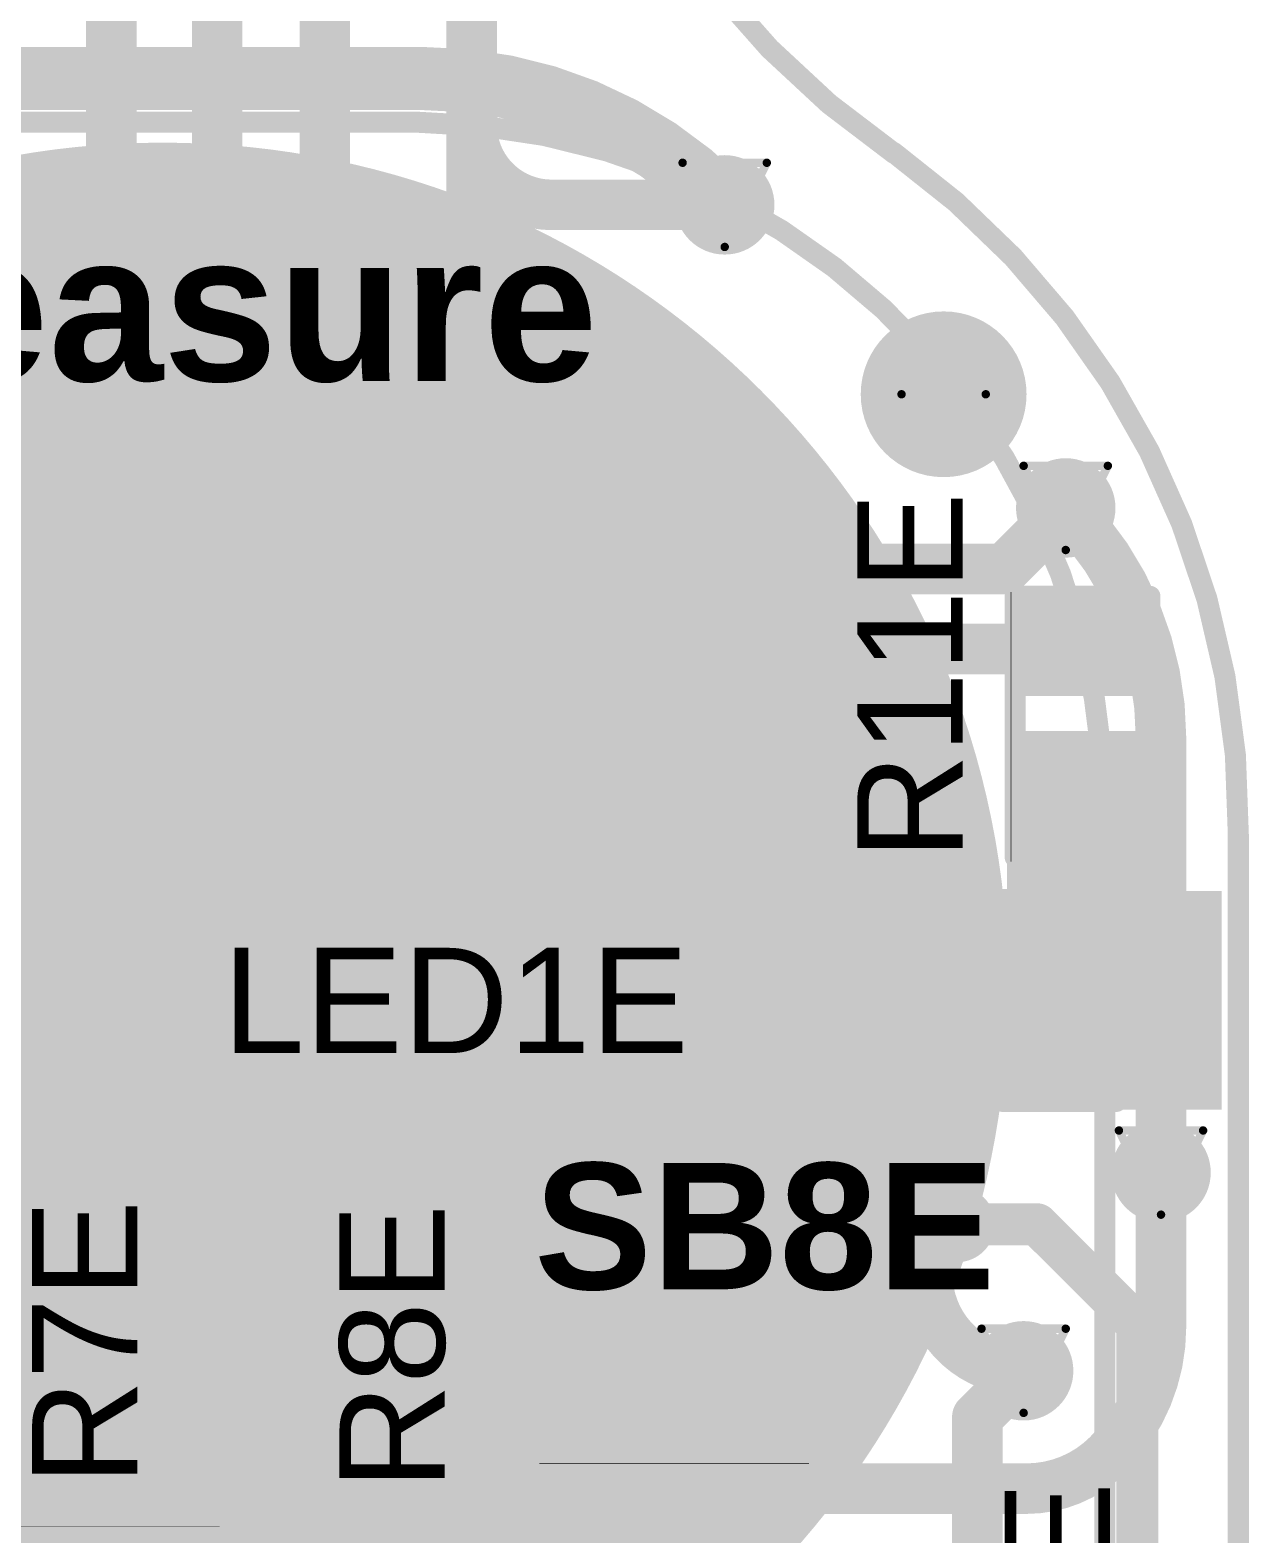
# Model space of a CAD drawing. Header units: inches. Extents: x -3.9 to 9.5, y -7 to 2.6.
# Drawn here: x 2.0795 to 2.369, y -4.5895 to -4.2323 of the extents above; entities that cross this region are included whole.
import ezdxf

# ---------------------------------------------------------------- set-up
doc = ezdxf.new("R2010")
doc.units = ezdxf.units.IN
doc.header["$MEASUREMENT"] = 0
for name, color, linetype in [('Board Outline', 216, 'Continuous'), ('Bottom Layer', 5, 'Continuous'), ('Bottom Overlay', 54, 'Continuous'), ('Bottom Paste', 16, 'Continuous'), ('Bottom Solder', 6, 'Continuous'), ('Drill Drawing', 1, 'Continuous'), ('Pad Holes', 156, 'Continuous'), ('Top Layer', 1, 'Continuous'), ('Top Overlay', 2, 'Continuous'), ('Top Paste', 8, 'Continuous'), ('Top Solder', 216, 'Continuous'), ('Via Holes', 16, 'Continuous')]:
    doc.layers.add(name, color=color, linetype=linetype)
doc.styles.add('Arial', font='', dxfattribs={"height": 0.2})
doc.styles.add('Arial_Bold', font='', dxfattribs={"height": 0.2})
doc.styles.get('Arial').set_extended_font_data('Arial')
doc.styles.get('Arial_Bold').set_extended_font_data('Arial', bold=True)

# ---------------------------------------------------------------- blocks, each defined once
blk = doc.blocks.new('S______B______0402_51')
at = {"layer": 'Top Layer'}
for points in [[(-0.0275, -0.0125), (-0.0275, 0.0125), (-0.0095, 0.0125), (-0.0095, -0.0125)], [(0.0095, -0.0125), (0.0095, 0.0125), (0.0275, 0.0125), (0.0275, -0.0125)]]:
    blk.add_hatch(color=1, dxfattribs=at).paths.add_polyline_path(points)
at = {"layer": 'Top Paste'}
for points in [[(-0.0275, -0.0125), (-0.0275, 0.0125), (-0.0095, 0.0125), (-0.0095, -0.0125)], [(0.0095, -0.0125), (0.0095, 0.0125), (0.0275, 0.0125), (0.0275, -0.0125)]]:
    blk.add_hatch(color=8, dxfattribs=at).paths.add_polyline_path(points)
at = {"layer": 'Top Solder'}
for points in [[(-0.02967, -0.01467), (-0.02967, 0.01467), (-0.00733, 0.01467), (-0.00733, -0.01467)], [(0.00733, -0.01467), (0.00733, 0.01467), (0.02967, 0.01467), (0.02967, -0.01467)]]:
    blk.add_hatch(color=216, dxfattribs=at).paths.add_polyline_path(points)
at = {"layer": 'Top Overlay'}
for points in [[(-0.031, -0.016, 0.005, 0.005, 0), (-0.031, 0.016, 0.005, 0.005, 0)], [(-0.031, 0.016, 0.005, 0.005, 0), (0.031, 0.016, 0.005, 0.005, 0)], [(0.031, -0.016, 0.005, 0.005, 0), (0.031, 0.016, 0.005, 0.005, 0)], [(-0.031, -0.016, 0.005, 0.005, 0), (0.031, -0.016, 0.005, 0.005, 0)], [(-0.032, -0.017, 0.000127, 0.000127, 0), (0.032, -0.017, 0.000127, 0.000127, 0)]]:
    blk.add_lwpolyline(points, format="xyseb", dxfattribs=at)
for points in [[(-0.03225, 0.016, 0.0025, 0.0025, 1), (-0.02975, 0.016, 0.0025, 0.0025, 1)], [(-0.03225, 0.016, 0.0025, 0.0025, 1), (-0.02975, 0.016, 0.0025, 0.0025, 1)], [(0.02975, 0.016, 0.0025, 0.0025, 1), (0.03225, 0.016, 0.0025, 0.0025, 1)], [(0.02975, 0.016, 0.0025, 0.0025, 1), (0.03225, 0.016, 0.0025, 0.0025, 1)], [(-0.03225, -0.016, 0.0025, 0.0025, 1), (-0.02975, -0.016, 0.0025, 0.0025, 1)], [(-0.03225, -0.016, 0.0025, 0.0025, 1), (-0.02975, -0.016, 0.0025, 0.0025, 1)], [(0.02975, -0.016, 0.0025, 0.0025, 1), (0.03225, -0.016, 0.0025, 0.0025, 1)], [(0.02975, -0.016, 0.0025, 0.0025, 1), (0.03225, -0.016, 0.0025, 0.0025, 1)], [(-0.03203, -0.017, 0.0000635, 0.0000635, 1), (-0.03197, -0.017, 0.0000635, 0.0000635, 1)], [(0.03197, -0.017, 0.0000635, 0.0000635, 1), (0.03203, -0.017, 0.0000635, 0.0000635, 1)]]:
    blk.add_lwpolyline(points, format="xyseb", close=True, dxfattribs=at)
blk = doc.blocks.new('R___0402_107')
at = {"layer": 'Top Layer'}
for points in [[(-0.0275, -0.0125), (-0.0275, 0.0125), (-0.0095, 0.0125), (-0.0095, -0.0125)], [(0.0095, -0.0125), (0.0095, 0.0125), (0.0275, 0.0125), (0.0275, -0.0125)]]:
    blk.add_hatch(color=1, dxfattribs=at).paths.add_polyline_path(points)
at = {"layer": 'Top Paste'}
for points in [[(-0.0275, -0.0125), (-0.0275, 0.0125), (-0.0095, 0.0125), (-0.0095, -0.0125)], [(0.0095, -0.0125), (0.0095, 0.0125), (0.0275, 0.0125), (0.0275, -0.0125)]]:
    blk.add_hatch(color=8, dxfattribs=at).paths.add_polyline_path(points)
at = {"layer": 'Top Solder'}
for points in [[(-0.02967, -0.01467), (-0.02967, 0.01467), (-0.00733, 0.01467), (-0.00733, -0.01467)], [(0.00733, -0.01467), (0.00733, 0.01467), (0.02967, 0.01467), (0.02967, -0.01467)]]:
    blk.add_hatch(color=216, dxfattribs=at).paths.add_polyline_path(points)
at = {"layer": 'Top Overlay'}
for points in [[(-0.031, -0.016, 0.005, 0.005, 0), (-0.031, 0.016, 0.005, 0.005, 0)], [(0.031, 0.016, 0.005, 0.005, 0), (-0.031, 0.016, 0.005, 0.005, 0)], [(0.031, -0.016, 0.005, 0.005, 0), (0.031, 0.016, 0.005, 0.005, 0)], [(0.031, -0.016, 0.005, 0.005, 0), (-0.031, -0.016, 0.005, 0.005, 0)], [(0.032, -0.017, 0.000127, 0.000127, 0), (-0.032, -0.017, 0.000127, 0.000127, 0)]]:
    blk.add_lwpolyline(points, format="xyseb", dxfattribs=at)
for points in [[(-0.03225, 0.016, 0.0025, 0.0025, 1), (-0.02975, 0.016, 0.0025, 0.0025, 1)], [(-0.03225, 0.016, 0.0025, 0.0025, 1), (-0.02975, 0.016, 0.0025, 0.0025, 1)], [(0.02975, 0.016, 0.0025, 0.0025, 1), (0.03225, 0.016, 0.0025, 0.0025, 1)], [(0.02975, 0.016, 0.0025, 0.0025, 1), (0.03225, 0.016, 0.0025, 0.0025, 1)], [(-0.03225, -0.016, 0.0025, 0.0025, 1), (-0.02975, -0.016, 0.0025, 0.0025, 1)], [(-0.03225, -0.016, 0.0025, 0.0025, 1), (-0.02975, -0.016, 0.0025, 0.0025, 1)], [(0.02975, -0.016, 0.0025, 0.0025, 1), (0.03225, -0.016, 0.0025, 0.0025, 1)], [(0.02975, -0.016, 0.0025, 0.0025, 1), (0.03225, -0.016, 0.0025, 0.0025, 1)], [(-0.03203, -0.017, 0.0000635, 0.0000635, 1), (-0.03197, -0.017, 0.0000635, 0.0000635, 1)], [(0.03197, -0.017, 0.0000635, 0.0000635, 1), (0.03203, -0.017, 0.0000635, 0.0000635, 1)]]:
    blk.add_lwpolyline(points, format="xyseb", close=True, dxfattribs=at)
blk = doc.blocks.new('R__0402_128')
at = {"layer": 'Top Layer'}
for points in [[(-0.0275, -0.0125), (-0.0275, 0.0125), (-0.0095, 0.0125), (-0.0095, -0.0125)], [(0.0095, -0.0125), (0.0095, 0.0125), (0.0275, 0.0125), (0.0275, -0.0125)]]:
    blk.add_hatch(color=1, dxfattribs=at).paths.add_polyline_path(points)
at = {"layer": 'Top Paste'}
for points in [[(-0.0275, -0.0125), (-0.0275, 0.0125), (-0.0095, 0.0125), (-0.0095, -0.0125)], [(0.0095, -0.0125), (0.0095, 0.0125), (0.0275, 0.0125), (0.0275, -0.0125)]]:
    blk.add_hatch(color=8, dxfattribs=at).paths.add_polyline_path(points)
at = {"layer": 'Top Solder'}
for points in [[(-0.0315, -0.0165), (-0.0315, 0.0165), (-0.0055, 0.0165), (-0.0055, -0.0165)], [(0.0055, -0.0165), (0.0055, 0.0165), (0.0315, 0.0165), (0.0315, -0.0165)]]:
    blk.add_hatch(color=216, dxfattribs=at).paths.add_polyline_path(points)
at = {"layer": 'Top Overlay'}
for points in [[(-0.031, -0.016, 0.005, 0.005, 0), (-0.031, 0.016, 0.005, 0.005, 0)], [(-0.031, 0.016, 0.005, 0.005, 0), (0.031, 0.016, 0.005, 0.005, 0)], [(0.031, -0.016, 0.005, 0.005, 0), (0.031, 0.016, 0.005, 0.005, 0)], [(-0.031, -0.016, 0.005, 0.005, 0), (0.031, -0.016, 0.005, 0.005, 0)], [(-0.032, -0.017, 0.000127, 0.000127, 0), (0.032, -0.017, 0.000127, 0.000127, 0)]]:
    blk.add_lwpolyline(points, format="xyseb", dxfattribs=at)
for points in [[(-0.03225, 0.016, 0.0025, 0.0025, 1), (-0.02975, 0.016, 0.0025, 0.0025, 1)], [(-0.03225, 0.016, 0.0025, 0.0025, 1), (-0.02975, 0.016, 0.0025, 0.0025, 1)], [(0.02975, 0.016, 0.0025, 0.0025, 1), (0.03225, 0.016, 0.0025, 0.0025, 1)], [(0.02975, 0.016, 0.0025, 0.0025, 1), (0.03225, 0.016, 0.0025, 0.0025, 1)], [(-0.03225, -0.016, 0.0025, 0.0025, 1), (-0.02975, -0.016, 0.0025, 0.0025, 1)], [(-0.03225, -0.016, 0.0025, 0.0025, 1), (-0.02975, -0.016, 0.0025, 0.0025, 1)], [(0.02975, -0.016, 0.0025, 0.0025, 1), (0.03225, -0.016, 0.0025, 0.0025, 1)], [(0.02975, -0.016, 0.0025, 0.0025, 1), (0.03225, -0.016, 0.0025, 0.0025, 1)], [(-0.03203, -0.017, 0.0000635, 0.0000635, 1), (-0.03197, -0.017, 0.0000635, 0.0000635, 1)], [(0.03197, -0.017, 0.0000635, 0.0000635, 1), (0.03203, -0.017, 0.0000635, 0.0000635, 1)]]:
    blk.add_lwpolyline(points, format="xyseb", close=True, dxfattribs=at)
blk = doc.blocks.new('R__0402_135')
at = {"layer": 'Top Layer'}
for points in [[(-0.0275, -0.0125), (-0.0275, 0.0125), (-0.0095, 0.0125), (-0.0095, -0.0125)], [(0.0095, -0.0125), (0.0095, 0.0125), (0.0275, 0.0125), (0.0275, -0.0125)]]:
    blk.add_hatch(color=1, dxfattribs=at).paths.add_polyline_path(points)
at = {"layer": 'Top Paste'}
for points in [[(-0.0275, -0.0125), (-0.0275, 0.0125), (-0.0095, 0.0125), (-0.0095, -0.0125)], [(0.0095, -0.0125), (0.0095, 0.0125), (0.0275, 0.0125), (0.0275, -0.0125)]]:
    blk.add_hatch(color=8, dxfattribs=at).paths.add_polyline_path(points)
at = {"layer": 'Top Solder'}
for points in [[(-0.0315, -0.0165), (-0.0315, 0.0165), (-0.0055, 0.0165), (-0.0055, -0.0165)], [(0.0055, -0.0165), (0.0055, 0.0165), (0.0315, 0.0165), (0.0315, -0.0165)]]:
    blk.add_hatch(color=216, dxfattribs=at).paths.add_polyline_path(points)
at = {"layer": 'Top Overlay'}
for points in [[(-0.031, 0.016, 0.005, 0.005, 0), (-0.031, -0.016, 0.005, 0.005, 0)], [(0.031, 0.016, 0.005, 0.005, 0), (-0.031, 0.016, 0.005, 0.005, 0)], [(0.031, 0.016, 0.005, 0.005, 0), (0.031, -0.016, 0.005, 0.005, 0)], [(0.031, -0.016, 0.005, 0.005, 0), (-0.031, -0.016, 0.005, 0.005, 0)], [(0.032, -0.017, 0.000127, 0.000127, 0), (-0.032, -0.017, 0.000127, 0.000127, 0)]]:
    blk.add_lwpolyline(points, format="xyseb", dxfattribs=at)
for points in [[(-0.03225, 0.016, 0.0025, 0.0025, 1), (-0.02975, 0.016, 0.0025, 0.0025, 1)], [(-0.03225, 0.016, 0.0025, 0.0025, 1), (-0.02975, 0.016, 0.0025, 0.0025, 1)], [(0.02975, 0.016, 0.0025, 0.0025, 1), (0.03225, 0.016, 0.0025, 0.0025, 1)], [(0.02975, 0.016, 0.0025, 0.0025, 1), (0.03225, 0.016, 0.0025, 0.0025, 1)], [(-0.03225, -0.016, 0.0025, 0.0025, 1), (-0.02975, -0.016, 0.0025, 0.0025, 1)], [(-0.03225, -0.016, 0.0025, 0.0025, 1), (-0.02975, -0.016, 0.0025, 0.0025, 1)], [(0.02975, -0.016, 0.0025, 0.0025, 1), (0.03225, -0.016, 0.0025, 0.0025, 1)], [(0.02975, -0.016, 0.0025, 0.0025, 1), (0.03225, -0.016, 0.0025, 0.0025, 1)], [(-0.03203, -0.017, 0.0000635, 0.0000635, 1), (-0.03197, -0.017, 0.0000635, 0.0000635, 1)], [(0.03197, -0.017, 0.0000635, 0.0000635, 1), (0.03203, -0.017, 0.0000635, 0.0000635, 1)]]:
    blk.add_lwpolyline(points, format="xyseb", close=True, dxfattribs=at)
blk = doc.blocks.new('_EMG________B_198')
at = {"layer": 'Bottom Layer'}
h = blk.add_hatch(color=5, dxfattribs=at)
edge = h.paths.add_edge_path()
edge.add_arc((0, 0.3932), 0.19685, 0, 360)
at = {"layer": 'Bottom Paste'}
h = blk.add_hatch(color=16, dxfattribs=at)
edge = h.paths.add_edge_path()
edge.add_arc((0, 0.3932), 0.19685, 0, 360)
at = {"layer": 'Bottom Solder'}
h = blk.add_hatch(color=6, dxfattribs=at)
edge = h.paths.add_edge_path()
edge.add_arc((0, 0.3932), 0.20085, 0, 360)
at = {"layer": 'Bottom Overlay'}
for points in [[(-0.06026, 0.59892, 0.005, 0.005, 0), (0.06026, 0.59892, 0.005, 0.005, 0)], [(0.06026, 0.59892, 0.005, 0.005, -0.414214), (0.22375, 0.43172, 0.005, 0.005, 0)], [(0.22375, -0.43172, 0.005, 0.005, 0), (0.22375, 0.43172, 0.005, 0.005, 0)]]:
    blk.add_lwpolyline(points, format="xyseb", dxfattribs=at)
for points in [[(0.05901, 0.59892, 0.0025, 0.0025, 1), (0.06151, 0.59892, 0.0025, 0.0025, 1)], [(0.05901, 0.59892, 0.0025, 0.0025, 1), (0.06151, 0.59892, 0.0025, 0.0025, 1)], [(0.2225, 0.43172, 0.0025, 0.0025, 1), (0.225, 0.43172, 0.0025, 0.0025, 1)], [(0.2225, 0.43172, 0.0025, 0.0025, 1), (0.225, 0.43172, 0.0025, 0.0025, 1)]]:
    blk.add_lwpolyline(points, format="xyseb", close=True, dxfattribs=at)
blk = doc.blocks.new('LED_0603_205')
at = {"layer": 'Top Layer'}
for points in [[(-0.03937, 0.01969), (-0.01969, 0.01969), (-0.01969, -0.01969), (-0.03937, -0.01969)], [(0.01969, 0.01969), (0.03937, 0.01969), (0.03937, -0.01969), (0.01969, -0.01969)]]:
    blk.add_hatch(color=1, dxfattribs=at).paths.add_polyline_path(points)
at = {"layer": 'Top Overlay'}
blk.add_hatch(color=2, dxfattribs=at).paths.add_polyline_path([(0.044, -0.026), (0.069, -0.026), (0.069, 0.026), (0.044, 0.026)])
at = {"layer": 'Top Paste'}
for points in [[(-0.03937, 0.01969), (-0.01969, 0.01969), (-0.01969, -0.01969), (-0.03937, -0.01969)], [(0.01969, 0.01969), (0.03937, 0.01969), (0.03937, -0.01969), (0.01969, -0.01969)]]:
    blk.add_hatch(color=8, dxfattribs=at).paths.add_polyline_path(points)
at = {"layer": 'Top Solder'}
for points in [[(-0.04337, 0.02369), (-0.01569, 0.02369), (-0.01569, -0.02369), (-0.04337, -0.02369)], [(0.01569, 0.02369), (0.04337, 0.02369), (0.04337, -0.02369), (0.01569, -0.02369)]]:
    blk.add_hatch(color=216, dxfattribs=at).paths.add_polyline_path(points)
at = {"layer": 'Top Overlay'}
for points in [[(-0.044, 0.024, 0.005, 0.005, 0), (-0.017, 0.024, 0.005, 0.005, 0)], [(-0.044, -0.024, 0.005, 0.005, 0), (-0.044, 0.024, 0.005, 0.005, 0)], [(0.017, 0.024, 0.005, 0.005, 0), (0.044, 0.024, 0.005, 0.005, 0)], [(0.044, -0.024, 0.005, 0.005, 0), (0.044, 0.024, 0.005, 0.005, 0)], [(-0.044, -0.024, 0.005, 0.005, 0), (-0.017, -0.024, 0.005, 0.005, 0)], [(0.017, -0.024, 0.005, 0.005, 0), (0.044, -0.024, 0.005, 0.005, 0)]]:
    blk.add_lwpolyline(points, format="xyseb", dxfattribs=at)
for points in [[(-0.04525, 0.024, 0.0025, 0.0025, 1), (-0.04275, 0.024, 0.0025, 0.0025, 1)], [(-0.04525, 0.024, 0.0025, 0.0025, 1), (-0.04275, 0.024, 0.0025, 0.0025, 1)], [(-0.01825, 0.024, 0.0025, 0.0025, 1), (-0.01575, 0.024, 0.0025, 0.0025, 1)], [(0.01575, 0.024, 0.0025, 0.0025, 1), (0.01825, 0.024, 0.0025, 0.0025, 1)], [(0.04275, 0.024, 0.0025, 0.0025, 1), (0.04525, 0.024, 0.0025, 0.0025, 1)], [(0.04275, 0.024, 0.0025, 0.0025, 1), (0.04525, 0.024, 0.0025, 0.0025, 1)], [(-0.04525, -0.024, 0.0025, 0.0025, 1), (-0.04275, -0.024, 0.0025, 0.0025, 1)], [(-0.04525, -0.024, 0.0025, 0.0025, 1), (-0.04275, -0.024, 0.0025, 0.0025, 1)], [(-0.01825, -0.024, 0.0025, 0.0025, 1), (-0.01575, -0.024, 0.0025, 0.0025, 1)], [(0.01575, -0.024, 0.0025, 0.0025, 1), (0.01825, -0.024, 0.0025, 0.0025, 1)], [(0.04275, -0.024, 0.0025, 0.0025, 1), (0.04525, -0.024, 0.0025, 0.0025, 1)], [(0.04275, -0.024, 0.0025, 0.0025, 1), (0.04525, -0.024, 0.0025, 0.0025, 1)]]:
    blk.add_lwpolyline(points, format="xyseb", close=True, dxfattribs=at)

msp = doc.modelspace()

# ---------------------------------------------------------------- hatches: boundary and pattern name
at = {"layer": 'Bottom Layer'}
h = msp.add_hatch(color=5, dxfattribs=at)
edge = h.paths.add_edge_path()
edge.add_arc((2.24452, -4.27378), 0.01181, 0, 360)
h = msp.add_hatch(color=5, dxfattribs=at)
edge = h.paths.add_edge_path()
edge.add_arc((2.32552, -4.34578), 0.01181, 0, 360)
h = msp.add_hatch(color=5, dxfattribs=at)
edge = h.paths.add_edge_path()
edge.add_arc((2.34815, -4.50369), 0.01181, 0, 360)
h = msp.add_hatch(color=5, dxfattribs=at)
edge = h.paths.add_edge_path()
edge.add_arc((2.31552, -4.55078), 0.01181, 0, 360)
at = {"layer": 'Bottom Solder'}
h = msp.add_hatch(color=6, dxfattribs=at)
edge = h.paths.add_edge_path()
edge.add_arc((2.29652, -4.31878), 0.004, 0, 360)
at = {"layer": 'Pad Holes'}
h = msp.add_hatch(color=7, dxfattribs=at)
edge = h.paths.add_edge_path()
edge.add_arc((2.29652, -4.31878), 0.01969, 0, 360)
at = {"layer": 'Top Layer'}
h = msp.add_hatch(color=1, dxfattribs=at)
edge = h.paths.add_edge_path()
edge.add_arc((2.24452, -4.27378), 0.01181, 0, 360)
h = msp.add_hatch(color=1, dxfattribs=at)
edge = h.paths.add_edge_path()
edge.add_arc((2.32552, -4.34578), 0.01181, 0, 360)
for points in [[(2.31154, -4.48678), (2.34254, -4.48678), (2.34254, -4.39878), (2.31154, -4.39878)], [(2.24052, -4.58478), (2.27452, -4.58478), (2.27452, -4.44278), (2.24052, -4.44278)], [(2.10054, -4.61778), (2.15654, -4.61778), (2.15654, -4.57178), (2.10054, -4.57178)]]:
    msp.add_hatch(color=1, dxfattribs=at).paths.add_polyline_path(points)
h = msp.add_hatch(color=1, dxfattribs=at)
edge = h.paths.add_edge_path()
edge.add_arc((2.34815, -4.50369), 0.01181, 0, 360)
h = msp.add_hatch(color=1, dxfattribs=at)
edge = h.paths.add_edge_path()
edge.add_arc((2.31552, -4.55078), 0.01181, 0, 360)
at = {"layer": 'Top Solder'}
h = msp.add_hatch(color=216, dxfattribs=at)
edge = h.paths.add_edge_path()
edge.add_arc((2.29652, -4.31878), 0.004, 0, 360)
at = {"layer": 'Via Holes'}
h = msp.add_hatch(color=7, dxfattribs=at)
edge = h.paths.add_edge_path()
edge.add_arc((2.24452, -4.27378), 0.00591, 0, 360)
h = msp.add_hatch(color=7, dxfattribs=at)
edge = h.paths.add_edge_path()
edge.add_arc((2.32552, -4.34578), 0.00591, 0, 360)
h = msp.add_hatch(color=7, dxfattribs=at)
edge = h.paths.add_edge_path()
edge.add_arc((2.34815, -4.50369), 0.00591, 0, 360)
h = msp.add_hatch(color=7, dxfattribs=at)
edge = h.paths.add_edge_path()
edge.add_arc((2.31552, -4.55078), 0.00591, 0, 360)

# ---------------------------------------------------------------- linework, layer by layer
at = {"layer": 'Board Outline'}
for points in [[(2.28466, -4.26147, 0.005, 0.005, -0.250069), (2.19928, -4.09701, 0.005, 0.005, 0)], [(2.28471, -4.26139, 0.005, 0.005, -0.244175), (2.36651, -4.42333, 0.005, 0.005, 0)], [(2.36651, -4.42332, 0.005, 0.005, 0), (2.36652, -5.28379, 0.005, 0.005, 0)]]:
    msp.add_lwpolyline(points, format="xyseb", dxfattribs=at)
for points in [[(2.28341, -4.26147, 0.0025, 0.0025, 1), (2.28591, -4.26147, 0.0025, 0.0025, 1)], [(2.28346, -4.26139, 0.0025, 0.0025, 1), (2.28596, -4.26139, 0.0025, 0.0025, 1)], [(2.36526, -4.42332, 0.0025, 0.0025, 1), (2.36776, -4.42332, 0.0025, 0.0025, 1)], [(2.36526, -4.42333, 0.0025, 0.0025, 1), (2.36776, -4.42333, 0.0025, 0.0025, 1)]]:
    msp.add_lwpolyline(points, format="xyseb", close=True, dxfattribs=at)
at = {"layer": 'Bottom Layer'}
for points in [[(2.01956, -4.24378, 0.015, 0.015, 0), (2.17309, -4.24378, 0.015, 0.015, 0)], [(2.17309, -4.24378, 0.015, 0.015, -0.198912), (2.2438, -4.27307, 0.015, 0.015, 0)], [(2.2438, -4.27307, 0.015, 0.015, 0), (2.24452, -4.27378, 0.015, 0.015, 0)], [(2.32552, -4.34578, 0.012, 0.012, -0.198912), (2.34815, -4.40042, 0.012, 0.012, 0)], [(2.34815, -4.50369, 0.012, 0.012, 0), (2.34815, -4.40042, 0.012, 0.012, 0)], [(2.11103, -4.45985, 0.022, 0.022, 0), (2.15696, -4.50578, 0.022, 0.022, 0)], [(2.15696, -4.50578, 0.018, 0.018, 0), (2.16715, -4.51598, 0.018, 0.018, 0)], [(2.16715, -4.51598, 0.018, 0.018, 0), (2.29971, -4.51598, 0.018, 0.018, 0)], [(2.29971, -4.51598, 0.01, 0.01, 0), (2.31871, -4.51598, 0.01, 0.01, 0)], [(2.31871, -4.51598, 0.01, 0.01, 0), (2.34252, -4.53978, 0.01, 0.01, 0)], [(2.34252, -4.75878, 0.01, 0.01, 0), (2.34252, -4.53978, 0.01, 0.01, 0)], [(2.30452, -4.56178, 0.012, 0.012, 0), (2.31552, -4.55078, 0.012, 0.012, 0)], [(2.30452, -4.60678, 0.012, 0.012, 0), (2.30452, -4.56178, 0.012, 0.012, 0)]]:
    msp.add_lwpolyline(points, format="xyseb", dxfattribs=at)
for points in [[(2.16934, -4.24378, 0.0075, 0.0075, 1), (2.17684, -4.24378, 0.0075, 0.0075, 1)], [(2.16934, -4.24378, 0.0075, 0.0075, 1), (2.17684, -4.24378, 0.0075, 0.0075, 1)], [(2.24005, -4.27307, 0.0075, 0.0075, 1), (2.24755, -4.27307, 0.0075, 0.0075, 1)], [(2.24005, -4.27307, 0.0075, 0.0075, 1), (2.24755, -4.27307, 0.0075, 0.0075, 1)], [(2.24077, -4.27378, 0.0075, 0.0075, 1), (2.24827, -4.27378, 0.0075, 0.0075, 1)], [(2.32252, -4.34578, 0.006, 0.006, 1), (2.32852, -4.34578, 0.006, 0.006, 1)], [(2.34515, -4.40042, 0.006, 0.006, 1), (2.35115, -4.40042, 0.006, 0.006, 1)], [(2.34515, -4.40042, 0.006, 0.006, 1), (2.35115, -4.40042, 0.006, 0.006, 1)], [(2.10553, -4.45985, 0.011, 0.011, 1), (2.11653, -4.45985, 0.011, 0.011, 1)], [(2.15146, -4.50578, 0.011, 0.011, 1), (2.16246, -4.50578, 0.011, 0.011, 1)], [(2.15246, -4.50578, 0.009, 0.009, 1), (2.16146, -4.50578, 0.009, 0.009, 1)], [(2.34515, -4.50369, 0.006, 0.006, 1), (2.35115, -4.50369, 0.006, 0.006, 1)], [(2.16265, -4.51598, 0.009, 0.009, 1), (2.17165, -4.51598, 0.009, 0.009, 1)], [(2.16265, -4.51598, 0.009, 0.009, 1), (2.17165, -4.51598, 0.009, 0.009, 1)], [(2.29521, -4.51598, 0.009, 0.009, 1), (2.30421, -4.51598, 0.009, 0.009, 1)], [(2.29721, -4.51598, 0.005, 0.005, 1), (2.30221, -4.51598, 0.005, 0.005, 1)], [(2.31621, -4.51598, 0.005, 0.005, 1), (2.32121, -4.51598, 0.005, 0.005, 1)], [(2.31621, -4.51598, 0.005, 0.005, 1), (2.32121, -4.51598, 0.005, 0.005, 1)], [(2.34002, -4.53978, 0.005, 0.005, 1), (2.34502, -4.53978, 0.005, 0.005, 1)], [(2.34002, -4.53978, 0.005, 0.005, 1), (2.34502, -4.53978, 0.005, 0.005, 1)], [(2.31252, -4.55078, 0.006, 0.006, 1), (2.31852, -4.55078, 0.006, 0.006, 1)], [(2.30152, -4.56178, 0.006, 0.006, 1), (2.30752, -4.56178, 0.006, 0.006, 1)], [(2.30152, -4.56178, 0.006, 0.006, 1), (2.30752, -4.56178, 0.006, 0.006, 1)]]:
    msp.add_lwpolyline(points, format="xyseb", close=True, dxfattribs=at)
at = {"layer": 'Drill Drawing'}
for points in [[(2.23452, -4.26378, 0.002, 0.002, 0), (2.25452, -4.26378, 0.002, 0.002, 0)], [(2.23452, -4.26378, 0.002, 0.002, 0), (2.24452, -4.28378, 0.002, 0.002, 0)], [(2.24452, -4.28378, 0.002, 0.002, 0), (2.25452, -4.26378, 0.002, 0.002, 0)], [(2.31552, -4.33578, 0.002, 0.002, 0), (2.33552, -4.33578, 0.002, 0.002, 0)], [(2.31552, -4.33578, 0.002, 0.002, 0), (2.32552, -4.35578, 0.002, 0.002, 0)], [(2.32552, -4.35578, 0.002, 0.002, 0), (2.33552, -4.33578, 0.002, 0.002, 0)], [(2.33815, -4.49369, 0.002, 0.002, 0), (2.35815, -4.49369, 0.002, 0.002, 0)], [(2.33815, -4.49369, 0.002, 0.002, 0), (2.34815, -4.51369, 0.002, 0.002, 0)], [(2.34815, -4.51369, 0.002, 0.002, 0), (2.35815, -4.49369, 0.002, 0.002, 0)], [(2.30552, -4.54078, 0.002, 0.002, 0), (2.32552, -4.54078, 0.002, 0.002, 0)], [(2.30552, -4.54078, 0.002, 0.002, 0), (2.31552, -4.56078, 0.002, 0.002, 0)], [(2.31552, -4.56078, 0.002, 0.002, 0), (2.32552, -4.54078, 0.002, 0.002, 0)]]:
    msp.add_lwpolyline(points, format="xyseb", dxfattribs=at)
for points in [[(2.23402, -4.26378, 0.001, 0.001, 1), (2.23502, -4.26378, 0.001, 0.001, 1)], [(2.23402, -4.26378, 0.001, 0.001, 1), (2.23502, -4.26378, 0.001, 0.001, 1)], [(2.25402, -4.26378, 0.001, 0.001, 1), (2.25502, -4.26378, 0.001, 0.001, 1)], [(2.25402, -4.26378, 0.001, 0.001, 1), (2.25502, -4.26378, 0.001, 0.001, 1)], [(2.24402, -4.28378, 0.001, 0.001, 1), (2.24502, -4.28378, 0.001, 0.001, 1)], [(2.24402, -4.28378, 0.001, 0.001, 1), (2.24502, -4.28378, 0.001, 0.001, 1)], [(2.30652, -4.31878, 0.002, 0.002, 1), (2.28652, -4.31878, 0.002, 0.002, 1)], [(2.28602, -4.31878, 0.001, 0.001, 1), (2.28702, -4.31878, 0.001, 0.001, 1)], [(2.30602, -4.31878, 0.001, 0.001, 1), (2.30702, -4.31878, 0.001, 0.001, 1)], [(2.31502, -4.33578, 0.001, 0.001, 1), (2.31602, -4.33578, 0.001, 0.001, 1)], [(2.31502, -4.33578, 0.001, 0.001, 1), (2.31602, -4.33578, 0.001, 0.001, 1)], [(2.33502, -4.33578, 0.001, 0.001, 1), (2.33602, -4.33578, 0.001, 0.001, 1)], [(2.33502, -4.33578, 0.001, 0.001, 1), (2.33602, -4.33578, 0.001, 0.001, 1)], [(2.32502, -4.35578, 0.001, 0.001, 1), (2.32602, -4.35578, 0.001, 0.001, 1)], [(2.32502, -4.35578, 0.001, 0.001, 1), (2.32602, -4.35578, 0.001, 0.001, 1)], [(2.33765, -4.49369, 0.001, 0.001, 1), (2.33865, -4.49369, 0.001, 0.001, 1)], [(2.33765, -4.49369, 0.001, 0.001, 1), (2.33865, -4.49369, 0.001, 0.001, 1)], [(2.35765, -4.49369, 0.001, 0.001, 1), (2.35865, -4.49369, 0.001, 0.001, 1)], [(2.35765, -4.49369, 0.001, 0.001, 1), (2.35865, -4.49369, 0.001, 0.001, 1)], [(2.34765, -4.51369, 0.001, 0.001, 1), (2.34865, -4.51369, 0.001, 0.001, 1)], [(2.34765, -4.51369, 0.001, 0.001, 1), (2.34865, -4.51369, 0.001, 0.001, 1)], [(2.30502, -4.54078, 0.001, 0.001, 1), (2.30602, -4.54078, 0.001, 0.001, 1)], [(2.30502, -4.54078, 0.001, 0.001, 1), (2.30602, -4.54078, 0.001, 0.001, 1)], [(2.32502, -4.54078, 0.001, 0.001, 1), (2.32602, -4.54078, 0.001, 0.001, 1)], [(2.32502, -4.54078, 0.001, 0.001, 1), (2.32602, -4.54078, 0.001, 0.001, 1)], [(2.31502, -4.56078, 0.001, 0.001, 1), (2.31602, -4.56078, 0.001, 0.001, 1)], [(2.31502, -4.56078, 0.001, 0.001, 1), (2.31602, -4.56078, 0.001, 0.001, 1)]]:
    msp.add_lwpolyline(points, format="xyseb", close=True, dxfattribs=at)
at = {"layer": 'Top Layer'}
for points in [[(2.12396, -4.37028, 0.012, 0.012, 0), (2.12396, -4.03328, 0.012, 0.012, 0)], [(2.14953, -4.3444, 0.012, 0.012, 0), (2.14953, -4.19001, 0.012, 0.012, 0)], [(2.18441, -4.2548, 0.012, 0.012, 0), (2.18441, -4.20574, 0.012, 0.012, 0)], [(2.09882, -4.48231, 0.012, 0.012, 0), (2.09882, -4.22031, 0.012, 0.012, 0)], [(2.18441, -4.33971, 0.012, 0.012, 0), (2.18441, -4.2548, 0.012, 0.012, 0)], [(2.2034, -4.27378, 0.012, 0.012, -0.414214), (2.18441, -4.2548, 0.012, 0.012, 0)], [(2.2034, -4.27378, 0.012, 0.012, 0), (2.24452, -4.27378, 0.012, 0.012, 0)], [(2.20502, -4.36031, 0.012, 0.012, -0.414214), (2.18441, -4.33971, 0.012, 0.012, 0)], [(2.18441, -4.37928, 0.012, 0.012, -0.414214), (2.14953, -4.3444, 0.012, 0.012, 0)], [(2.31099, -4.36031, 0.012, 0.012, 0), (2.32552, -4.34578, 0.012, 0.012, 0)], [(2.20502, -4.36031, 0.012, 0.012, 0), (2.31099, -4.36031, 0.012, 0.012, 0)], [(2.16259, -4.40892, 0.012, 0.012, -0.414214), (2.12396, -4.37028, 0.012, 0.012, 0)], [(2.18441, -4.37928, 0.012, 0.012, 0), (2.32952, -4.37928, 0.012, 0.012, 0)], [(2.16259, -4.40892, 0.012, 0.012, 0), (2.26478, -4.40892, 0.012, 0.012, 0)], [(2.26478, -4.40892, 0.012, 0.012, -0.107651), (2.27638, -4.41144, 0.012, 0.012, 0)], [(2.27638, -4.41144, 0.012, 0.012, -0.180135), (2.29013, -4.42519, 0.012, 0.012, 0)], [(2.29013, -4.42519, 0.012, 0.012, -0.107651), (2.29265, -4.43678, 0.012, 0.012, 0)], [(2.29265, -4.52792, 0.012, 0.012, 0), (2.29265, -4.43678, 0.012, 0.012, 0)], [(2.09882, -4.48231, 0.012, 0.012, -0.414214), (2.03635, -4.54478, 0.012, 0.012, 0)], [(2.34815, -4.54029, 0.012, 0.012, 0), (2.34815, -4.50369, 0.012, 0.012, 0)], [(2.31552, -4.55078, 0.012, 0.012, -0.414214), (2.29265, -4.52792, 0.012, 0.012, 0)], [(2.34815, -4.54029, 0.012, 0.012, -0.198912), (2.33552, -4.57078, 0.012, 0.012, 0)], [(2.21402, -4.58228, 0.012, 0.012, 0), (2.21402, -4.55578, 0.012, 0.012, 0)], [(2.25102, -4.57033, 0.012, 0.012, 0), (2.25102, -4.55578, 0.012, 0.012, 0)], [(2.25452, -4.57878, 0.012, 0.012, -0.198912), (2.25102, -4.57033, 0.012, 0.012, 0)], [(2.33552, -4.57078, 0.012, 0.012, -0.198912), (2.3162, -4.57878, 0.012, 0.012, 0)], [(2.00889, -4.57678, 0.01, 0.01, 0), (2.11754, -4.57678, 0.01, 0.01, 0)], [(2.25452, -4.57878, 0.012, 0.012, 0), (2.3162, -4.57878, 0.012, 0.012, 0)], [(2.21402, -4.58228, 0.012, 0.012, 0), (2.24864, -4.61691, 0.012, 0.012, 0)]]:
    msp.add_lwpolyline(points, format="xyseb", dxfattribs=at)
for points in [[(2.18141, -4.2548, 0.006, 0.006, 1), (2.18741, -4.2548, 0.006, 0.006, 1)], [(2.18141, -4.2548, 0.006, 0.006, 1), (2.18741, -4.2548, 0.006, 0.006, 1)], [(2.18141, -4.2548, 0.006, 0.006, 1), (2.18741, -4.2548, 0.006, 0.006, 1)], [(2.2004, -4.27378, 0.006, 0.006, 1), (2.2064, -4.27378, 0.006, 0.006, 1)], [(2.2004, -4.27378, 0.006, 0.006, 1), (2.2064, -4.27378, 0.006, 0.006, 1)], [(2.24152, -4.27378, 0.006, 0.006, 1), (2.24752, -4.27378, 0.006, 0.006, 1)], [(2.18141, -4.33971, 0.006, 0.006, 1), (2.18741, -4.33971, 0.006, 0.006, 1)], [(2.18141, -4.33971, 0.006, 0.006, 1), (2.18741, -4.33971, 0.006, 0.006, 1)], [(2.14653, -4.3444, 0.006, 0.006, 1), (2.15253, -4.3444, 0.006, 0.006, 1)], [(2.14653, -4.3444, 0.006, 0.006, 1), (2.15253, -4.3444, 0.006, 0.006, 1)], [(2.32252, -4.34578, 0.006, 0.006, 1), (2.32852, -4.34578, 0.006, 0.006, 1)], [(2.20202, -4.36031, 0.006, 0.006, 1), (2.20802, -4.36031, 0.006, 0.006, 1)], [(2.20202, -4.36031, 0.006, 0.006, 1), (2.20802, -4.36031, 0.006, 0.006, 1)], [(2.30799, -4.36031, 0.006, 0.006, 1), (2.31399, -4.36031, 0.006, 0.006, 1)], [(2.30799, -4.36031, 0.006, 0.006, 1), (2.31399, -4.36031, 0.006, 0.006, 1)], [(2.12096, -4.37028, 0.006, 0.006, 1), (2.12696, -4.37028, 0.006, 0.006, 1)], [(2.12096, -4.37028, 0.006, 0.006, 1), (2.12696, -4.37028, 0.006, 0.006, 1)], [(2.18141, -4.37928, 0.006, 0.006, 1), (2.18741, -4.37928, 0.006, 0.006, 1)], [(2.18141, -4.37928, 0.006, 0.006, 1), (2.18741, -4.37928, 0.006, 0.006, 1)], [(2.32652, -4.37928, 0.006, 0.006, 1), (2.33252, -4.37928, 0.006, 0.006, 1)], [(2.15959, -4.40892, 0.006, 0.006, 1), (2.16559, -4.40892, 0.006, 0.006, 1)], [(2.15959, -4.40892, 0.006, 0.006, 1), (2.16559, -4.40892, 0.006, 0.006, 1)], [(2.26178, -4.40892, 0.006, 0.006, 1), (2.26778, -4.40892, 0.006, 0.006, 1)], [(2.26178, -4.40892, 0.006, 0.006, 1), (2.26778, -4.40892, 0.006, 0.006, 1)], [(2.27338, -4.41144, 0.006, 0.006, 1), (2.27938, -4.41144, 0.006, 0.006, 1)], [(2.27338, -4.41144, 0.006, 0.006, 1), (2.27938, -4.41144, 0.006, 0.006, 1)], [(2.28713, -4.42519, 0.006, 0.006, 1), (2.29313, -4.42519, 0.006, 0.006, 1)], [(2.28713, -4.42519, 0.006, 0.006, 1), (2.29313, -4.42519, 0.006, 0.006, 1)], [(2.28965, -4.43678, 0.006, 0.006, 1), (2.29565, -4.43678, 0.006, 0.006, 1)], [(2.28965, -4.43678, 0.006, 0.006, 1), (2.29565, -4.43678, 0.006, 0.006, 1)], [(2.09582, -4.48231, 0.006, 0.006, 1), (2.10182, -4.48231, 0.006, 0.006, 1)], [(2.09582, -4.48231, 0.006, 0.006, 1), (2.10182, -4.48231, 0.006, 0.006, 1)], [(2.34515, -4.50369, 0.006, 0.006, 1), (2.35115, -4.50369, 0.006, 0.006, 1)], [(2.28965, -4.52792, 0.006, 0.006, 1), (2.29565, -4.52792, 0.006, 0.006, 1)], [(2.28965, -4.52792, 0.006, 0.006, 1), (2.29565, -4.52792, 0.006, 0.006, 1)], [(2.34515, -4.54029, 0.006, 0.006, 1), (2.35115, -4.54029, 0.006, 0.006, 1)], [(2.34515, -4.54029, 0.006, 0.006, 1), (2.35115, -4.54029, 0.006, 0.006, 1)], [(2.31252, -4.55078, 0.006, 0.006, 1), (2.31852, -4.55078, 0.006, 0.006, 1)], [(2.21102, -4.55578, 0.006, 0.006, 1), (2.21702, -4.55578, 0.006, 0.006, 1)], [(2.24802, -4.55578, 0.006, 0.006, 1), (2.25402, -4.55578, 0.006, 0.006, 1)], [(2.24802, -4.57033, 0.006, 0.006, 1), (2.25402, -4.57033, 0.006, 0.006, 1)], [(2.24802, -4.57033, 0.006, 0.006, 1), (2.25402, -4.57033, 0.006, 0.006, 1)], [(2.33252, -4.57078, 0.006, 0.006, 1), (2.33852, -4.57078, 0.006, 0.006, 1)], [(2.33252, -4.57078, 0.006, 0.006, 1), (2.33852, -4.57078, 0.006, 0.006, 1)], [(2.11504, -4.57678, 0.005, 0.005, 1), (2.12004, -4.57678, 0.005, 0.005, 1)], [(2.25152, -4.57878, 0.006, 0.006, 1), (2.25752, -4.57878, 0.006, 0.006, 1)], [(2.25152, -4.57878, 0.006, 0.006, 1), (2.25752, -4.57878, 0.006, 0.006, 1)], [(2.3132, -4.57878, 0.006, 0.006, 1), (2.3192, -4.57878, 0.006, 0.006, 1)], [(2.3132, -4.57878, 0.006, 0.006, 1), (2.3192, -4.57878, 0.006, 0.006, 1)], [(2.21102, -4.58228, 0.006, 0.006, 1), (2.21702, -4.58228, 0.006, 0.006, 1)], [(2.21102, -4.58228, 0.006, 0.006, 1), (2.21702, -4.58228, 0.006, 0.006, 1)]]:
    msp.add_lwpolyline(points, format="xyseb", close=True, dxfattribs=at)

# ---------------------------------------------------------------- block references
for name, p in [('_EMG________B_198', (2.11103, -4.85305)), ('LED_0603_205', (2.29354, -4.46278)), ('S______B______0402_51', (2.23252, -4.55578)), ('R__0402_128', (2.16604, -4.60478))]:
    msp.add_blockref(name, p)
for name, p, rotation in [('R___0402_107', (2.32952, -4.39778), 270), ('R__0402_135', (2.09254, -4.60478), 180)]:
    msp.add_blockref(name, p, dxfattribs=dict(rotation=rotation))

# ---------------------------------------------------------------- texts
at = {"layer": 'Top Overlay'}
for s, height, rotation, style, p in [('Measure', 0.035, 360, 'Arial_Bold', (2.016, -4.31564)), ('R11E', 0.025, 90, 'Arial', (2.30101, -4.42944)), ('R7E', 0.025, 90, 'Arial', (2.10501, -4.57811)), ('R8E', 0.025, 90, 'Arial', (2.17801, -4.57911)), ('R6E', 0.025, 90, 'Arial', (2.33601, -4.64511))]:
    msp.add_text(s, height=height, rotation=rotation, dxfattribs=dict(at, style=style)).set_placement(p)
for s, height, style, p in [('LED1E', 0.025, 'Arial', (2.12528, -4.47528)), ('SB8E', 0.03, 'Arial_Bold', (2.19928, -4.53141))]:
    msp.add_text(s, height=height, dxfattribs=dict(at, style=style)).set_placement(p)

doc.saveas('drawing.dxf')
